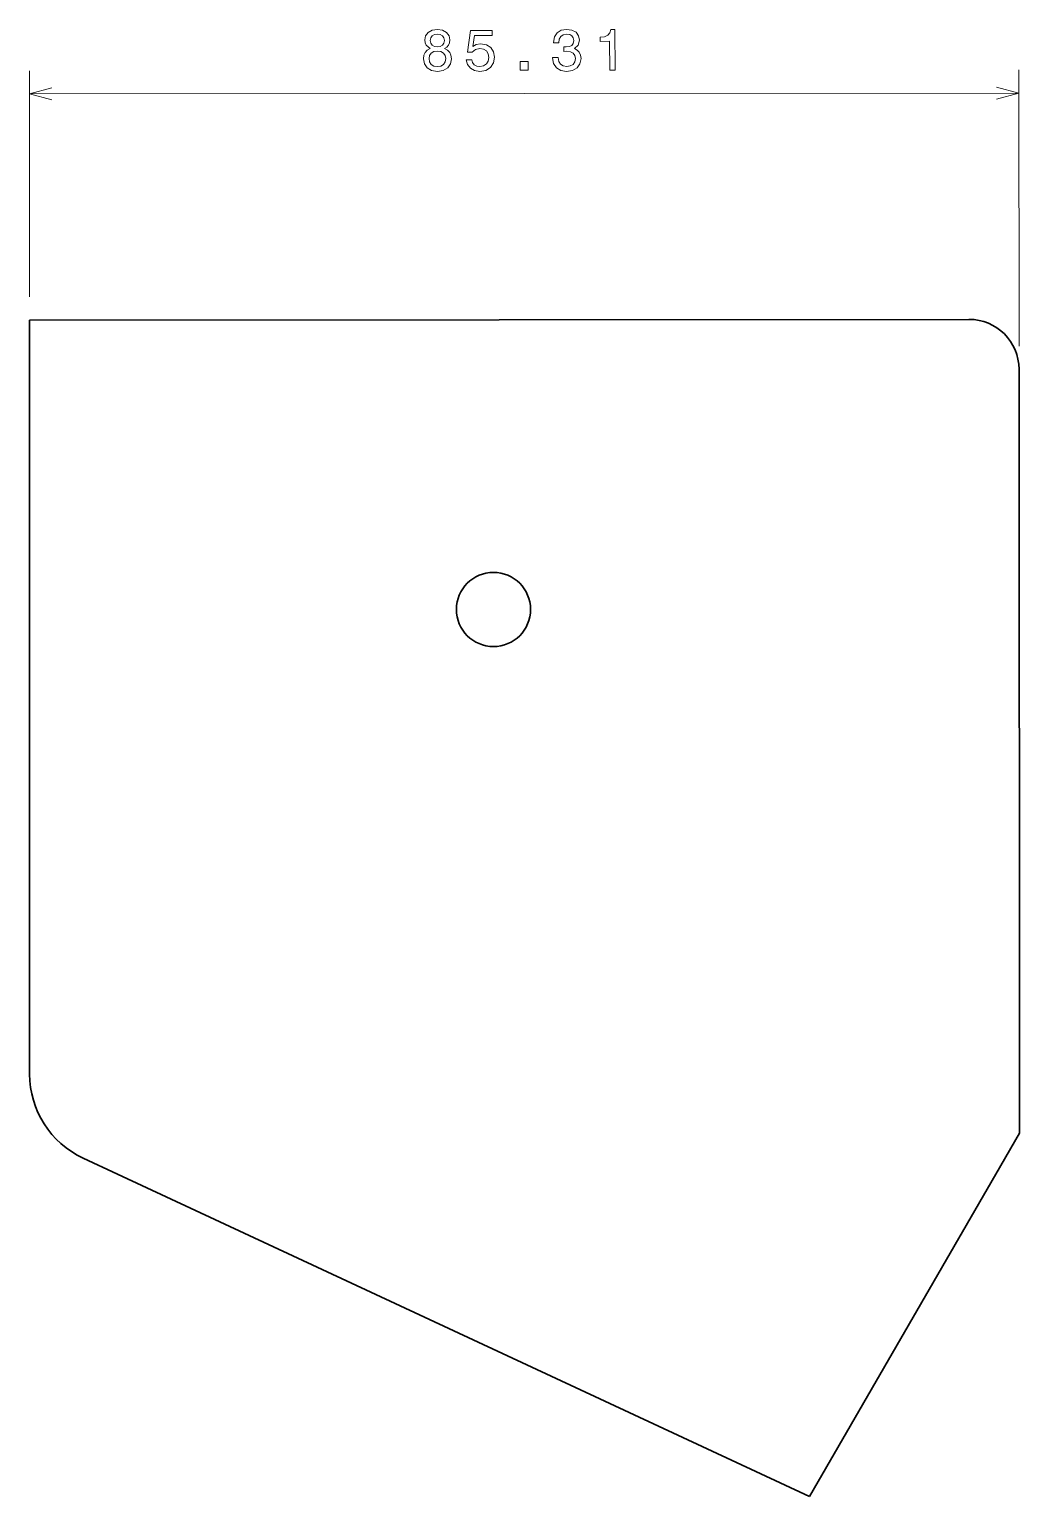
# Model space of a CAD drawing. Extents: x 100 to 186, y 61 to 188.
import ezdxf

# ---------------------------------------------------------------- set-up
doc = ezdxf.new("R2010")
doc.units = 0

msp = doc.modelspace()

# ---------------------------------------------------------------- linework, layer by layer
at = {"color": 7, "lineweight": 13, "ltscale": 0.488071}
msp.add_line((100.333466, 164.442123), (100.317841, 183.964951), dxfattribs=at)
at = {"color": 7, "lineweight": 13}
for p, q in [((185.650162, 160.197144), (185.631088, 184.033249)), ((100.319435, 181.964966), (185.63269, 182.033234))]:
    msp.add_line(p, q, dxfattribs=at)
at = {"color": 7, "lineweight": 35}
for p, q in [((100.33448, 97.379341), (100.335068, 162.442139)), ((100.335068, 162.442139), (181.335037, 162.506958)), ((185.701324, 96.282013), (185.651764, 158.197144)), ((107.929039, 88.74128), (167.595856, 60.91753)), ((167.595856, 60.91753), (183.659851, 88.740593))]:
    msp.add_line(p, q, dxfattribs=at)
at = {"color": 7, "lineweight": 35, "ltscale": 0.1}
msp.add_line((185.704529, 92.282013), (185.701324, 96.282013), dxfattribs=at)
at = {"color": 7, "lineweight": 35, "ltscale": 0.102232}
msp.add_line((183.659851, 88.740593), (185.704529, 92.282013), dxfattribs=at)
at = {"color": 7, "lineweight": 35, "ltscale": 0.08208}
msp.add_line((104.953468, 90.128845), (107.929039, 88.74128), dxfattribs=at)
at = {"color": 7, "lineweight": 13}
for points in [[(134.875549, 185.878784), (134.618454, 185.737381), (134.442108, 185.540543), (134.331345, 185.29335), (134.29628, 184.995789), (134.377335, 184.546967), (134.609604, 184.199203), (134.988022, 183.977585), (135.502502, 183.892273), (136.011795, 183.978409), (136.389862, 184.200607), (136.621567, 184.548798), (136.70694, 184.997696), (136.666367, 185.295212), (136.560257, 185.542267), (136.37854, 185.7388), (136.126266, 185.879807), (136.327896, 186.001007), (136.468979, 186.167542), (136.55455, 186.369324), (136.58461, 186.61647), (136.503632, 186.974487), (136.29158, 187.261765), (135.948502, 187.448105), (135.499588, 187.518341), (135.045761, 187.447372), (134.702972, 187.260513), (134.486343, 186.972855), (134.41098, 186.614746), (134.436386, 186.367645), (134.522293, 186.165985)], [(137.987, 184.907959), (138.098282, 184.494492), (138.345657, 184.171921), (138.708923, 183.970474), (139.172958, 183.895233), (139.682266, 183.986389), (140.080475, 184.233841), (140.332321, 184.627426), (140.427734, 185.131821), (140.341629, 185.600769), (140.099258, 185.968719), (139.720825, 186.205444), (139.231567, 186.290802), (138.853363, 186.229965), (138.560989, 186.063324), (138.701447, 187.0065), (140.234589, 187.007736), (140.234253, 187.42128), (138.36322, 187.419785), (138.087341, 185.563644), (138.490784, 185.563995), (138.783112, 185.801254), (139.156235, 185.887283), (139.47905, 185.832062), (139.726288, 185.670883), (139.882828, 185.423874), (139.938568, 185.106216), (139.883347, 184.788437), (139.722153, 184.541183), (139.475159, 184.384644), (139.157486, 184.328918), (138.890167, 184.364014), (138.683304, 184.479843), (138.53186, 184.66127), (138.456009, 184.90834)], [(145.438721, 185.10054), (145.438751, 185.065262), (145.519821, 184.581161), (145.757156, 184.218231), (146.130539, 183.986526), (146.624847, 183.901199), (147.149261, 183.987366), (147.542465, 184.209564), (147.794342, 184.562805), (147.88475, 185.016754), (147.844177, 185.314301), (147.733032, 185.556274), (147.551315, 185.742706), (147.309128, 185.878708), (147.636734, 186.151306), (147.75238, 186.585114), (147.676407, 186.978424), (147.45932, 187.275787), (147.10614, 187.462112), (146.621948, 187.527267), (146.168106, 187.446228), (145.820313, 187.22406), (145.593643, 186.870834), (145.518372, 186.401749), (145.518402, 186.36647), (145.967255, 186.366821), (146.007339, 186.689621), (146.138275, 186.921722), (146.349976, 187.063095), (146.647491, 187.113754), (146.90976, 187.073624), (147.101486, 186.96788), (147.217621, 186.796494), (147.263199, 186.564529), (147.218002, 186.317383), (147.097107, 186.150848), (146.885361, 186.04982), (146.597931, 186.019333), (146.401245, 186.024246), (146.401566, 185.625793), (146.648666, 185.636093), (146.966431, 185.590973), (147.203552, 185.470123), (147.344925, 185.273544), (147.395554, 185.016388), (147.340317, 184.723816), (147.194244, 184.506836), (146.962357, 184.370499), (146.65477, 184.324844), (146.33699, 184.375031), (146.104889, 184.526169), (145.958435, 184.768112), (145.902695, 185.100906)], [(150.355743, 184.005081), (150.814682, 184.005447), (150.811859, 187.530655), (150.468918, 187.53038), (150.378387, 187.222656), (150.196991, 187.015747), (149.919724, 186.894501), (149.536469, 186.853821), (149.536743, 186.495773), (150.353745, 186.496429)], [(134.890121, 186.574768), (134.930283, 186.796707), (135.051193, 186.968277), (135.242752, 187.074341), (135.499924, 187.114899), (135.752121, 187.074738), (135.943832, 186.968994), (136.065018, 186.797607), (136.11058, 186.57576), (136.065369, 186.348785), (135.944473, 186.17218), (135.75293, 186.056), (135.500793, 186.020508), (135.243561, 186.060638), (135.051819, 186.171448), (134.930649, 186.34787)], [(134.780426, 185.006256), (134.825592, 185.273575), (134.971695, 185.475418), (135.198532, 185.60672), (135.501083, 185.652344), (135.798676, 185.607208), (136.025726, 185.476273), (136.172134, 185.274643), (136.222794, 185.007401), (136.172592, 184.71991), (136.026505, 184.50293), (135.799667, 184.361526), (135.502151, 184.315903), (135.199539, 184.361038), (134.972473, 184.502075), (134.82605, 184.718811)], [(142.62648, 183.998856), (143.322449, 183.99942), (143.321854, 184.750854), (142.625885, 184.75029)]]:
    msp.add_lwpolyline(points, close=True, dxfattribs=at)
for points in [[(102.25087, 182.484131), (100.319435, 181.964966), (102.251709, 181.448868)], [(183.701248, 181.514069), (185.63269, 182.033234), (183.700424, 182.549347)]]:
    msp.add_lwpolyline(points, dxfattribs=at)
at = {"color": 7, "lineweight": 35}
msp.add_circle((140.334839, 137.474136), 3.2, dxfattribs=at)
for centre, radius, start, end in [((181.338501, 158.193695), 4.313276, 0.045861, 90.04586), ((108.334473, 97.37928), 8, 179.999486, 244.999477)]:
    msp.add_arc(centre, radius, start, end, dxfattribs=at)

doc.saveas('drawing.dxf')
